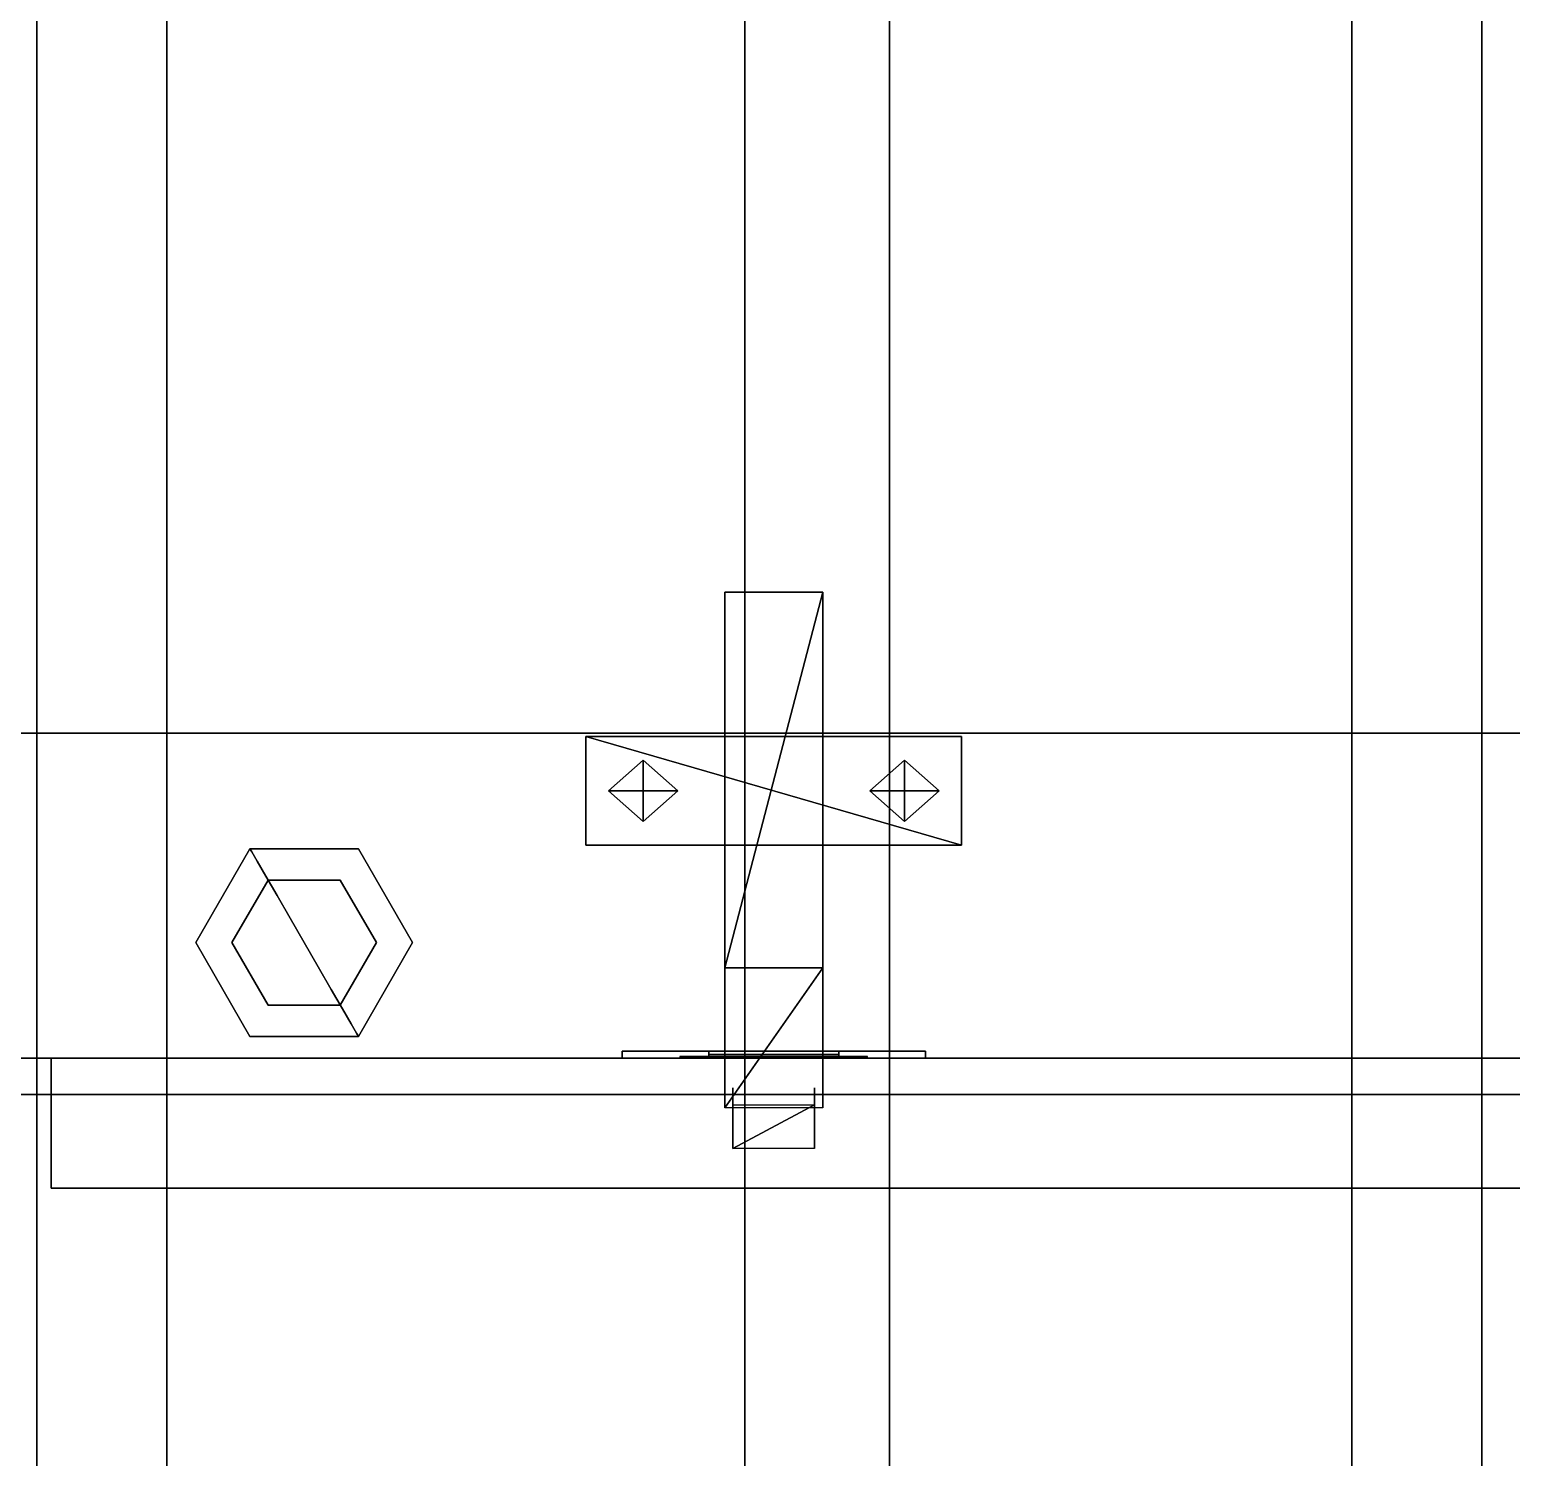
# Model space of a CAD drawing. Extents: x 0 to 6014, y -2453 to 0.
# Drawn here: x 2409 to 2614.1, y -605.2 to -407.7 of the extents above; entities that cross this region are included whole.
import ezdxf

# ---------------------------------------------------------------- set-up
doc = ezdxf.new("R2010")
doc.units = 0
for name, color, linetype in [('LAYER0', 7, 'CONTINUOUS'), ('LAYER1', 7, 'CONTINUOUS'), ('LAYER249', 7, 'CONTINUOUS'), ('LAYER25', 7, 'CONTINUOUS'), ('LAYER267', 7, 'CONTINUOUS'), ('LAYER268', 7, 'CONTINUOUS'), ('LAYER282', 7, 'CONTINUOUS'), ('LAYER3', 7, 'CONTINUOUS'), ('LAYER315', 254, 'CONTINUOUS'), ('LAYER387', 7, 'CONTINUOUS'), ('LAYER388', 7, 'CONTINUOUS'), ('LAYER390', 7, 'CONTINUOUS'), ('LAYER402', 28, 'CONTINUOUS'), ('LAYER403', 253, 'CONTINUOUS'), ('LAYER405', 254, 'CONTINUOUS'), ('LAYER406', 45, 'CONTINUOUS'), ('LAYER420', 7, 'CONTINUOUS'), ('LAYER666', 7, 'CONTINUOUS'), ('LAYER667', 7, 'CONTINUOUS'), ('LAYER676', 7, 'CONTINUOUS'), ('LAYER679', 7, 'CONTINUOUS'), ('LAYER685', 7, 'CONTINUOUS'), ('LAYER686', 7, 'CONTINUOUS'), ('LAYER688', 45, 'CONTINUOUS'), ('LAYER695', 7, 'CONTINUOUS'), ('LAYER696', 45, 'CONTINUOUS')]:
    doc.layers.add(name, color=color, linetype=linetype)

msp = doc.modelspace()

# ---------------------------------------------------------------- linework, layer by layer
at = {"layer": 'LAYER0'}
for points, invisible_edges in [([(1510, -265), (4585, 0), (2107, -1840), (1510, -265)], 7), ([(1510, 0, 5), (2107, -1840, 5), (4585, 0, 5), (1510, 0, 5)], 3), ([(2107, -1840), (4585, 0), (2107, -2453), (2107, -1840)], 3), ([(2107, -2453), (4585, 0), (4585, -640), (2107, -2453)], 5), ([(4585, 0, 5), (2107, -1840, 5), (4585, -640, 5), (4585, 0, 5)], 3)]:
    msp.add_3dface(points, dxfattribs=dict(at, invisible_edges=invisible_edges))
at = {"layer": 'LAYER249', "invisible_edges": 1}
for points in [[(2410, -150, 1943), (2428, -755, 1943), (2410, -755, 1943), (2410, -150, 1943)], [(2428, -755, 1943), (2410, -150, 1943), (2428, -150, 1943), (2428, -755, 1943)], [(2428, -150, 2293), (2410, -755, 2293), (2428, -755, 2293), (2428, -150, 2293)], [(2410, -755, 2293), (2428, -150, 2293), (2410, -150, 2293), (2410, -755, 2293)], [(2410, -755, 2293), (2410, -150, 1943), (2410, -755, 1943), (2410, -755, 2293)], [(2410, -150, 1943), (2410, -755, 2293), (2410, -150, 2293), (2410, -150, 1943)], [(2428, -150, 2293), (2428, -755, 1943), (2428, -150, 1943), (2428, -150, 2293)], [(2428, -755, 1943), (2428, -150, 2293), (2428, -755, 2293), (2428, -755, 1943)]]:
    msp.add_3dface(points, dxfattribs=at)
at = {"layer": 'LAYER25', "invisible_edges": 1}
for points in [[(2610, -150, 153), (2628, -823, 153), (2610, -823, 153), (2610, -150, 153)], [(2628, -823, 153), (2610, -150, 153), (2628, -150, 153), (2628, -823, 153)], [(2628, -150, 910), (2610, -823, 910), (2628, -823, 910), (2628, -150, 910)], [(2610, -823, 910), (2628, -150, 910), (2610, -150, 910), (2610, -823, 910)], [(2610, -823, 910), (2610, -150, 153), (2610, -823, 153), (2610, -823, 910)], [(2610, -150, 153), (2610, -823, 910), (2610, -150, 910), (2610, -150, 153)]]:
    msp.add_3dface(points, dxfattribs=at)
at = {"layer": 'LAYER267', "invisible_edges": 1}
for points in [[(3010, -150, 1944), (2428, -755, 1944), (2428, -150, 1944), (3010, -150, 1944)], [(2428, -755, 1944), (3010, -150, 1944), (3010, -755, 1944), (2428, -755, 1944)], [(2428, -150, 1962), (2428, -755, 1944), (2428, -755, 1962), (2428, -150, 1962)], [(2428, -755, 1944), (2428, -150, 1962), (2428, -150, 1944), (2428, -755, 1944)], [(3010, -755, 1962), (2428, -150, 1962), (2428, -755, 1962), (3010, -755, 1962)], [(2428, -150, 1962), (3010, -755, 1962), (3010, -150, 1962), (2428, -150, 1962)]]:
    msp.add_3dface(points, dxfattribs=at)
at = {"layer": 'LAYER268', "invisible_edges": 1}
for points in [[(2428, -150, 2292), (3010, -755, 2292), (3010, -150, 2292), (2428, -150, 2292)], [(3010, -755, 2292), (2428, -150, 2292), (2428, -755, 2292), (3010, -755, 2292)], [(2428, -150, 2292), (2428, -755, 2274), (2428, -755, 2292), (2428, -150, 2292)], [(2428, -755, 2274), (2428, -150, 2292), (2428, -150, 2274), (2428, -755, 2274)], [(2428, -755, 2274), (3010, -150, 2274), (3010, -755, 2274), (2428, -755, 2274)], [(3010, -150, 2274), (2428, -755, 2274), (2428, -150, 2274), (3010, -150, 2274)]]:
    msp.add_3dface(points, dxfattribs=at)
at = {"layer": 'LAYER282', "invisible_edges": 1}
for points in [[(2392, -150, 1943), (2410, -755, 1943), (2392, -755, 1943), (2392, -150, 1943)], [(2410, -755, 1943), (2392, -150, 1943), (2410, -150, 1943), (2410, -755, 1943)], [(2410, -150, 2293), (2392, -755, 2293), (2410, -755, 2293), (2410, -150, 2293)], [(2392, -755, 2293), (2410, -150, 2293), (2392, -150, 2293), (2392, -755, 2293)], [(2410, -755, 1943), (2410, -150, 2293), (2410, -755, 2293), (2410, -755, 1943)], [(2410, -150, 2293), (2410, -755, 1943), (2410, -150, 1943), (2410, -150, 2293)]]:
    msp.add_3dface(points, dxfattribs=at)
at = {"layer": 'LAYER3', "invisible_edges": 1}
for points in [[(2392, -150, 155), (2410, -823, 155), (2392, -823, 155), (2392, -150, 155)], [(2410, -823, 155), (2392, -150, 155), (2410, -150, 155), (2410, -823, 155)], [(2410, -150, 912), (2392, -823, 912), (2410, -823, 912), (2410, -150, 912)], [(2392, -823, 912), (2410, -150, 912), (2392, -150, 912), (2392, -823, 912)], [(2410, -823, 155), (2410, -150, 912), (2410, -823, 912), (2410, -823, 155)], [(2410, -150, 912), (2410, -823, 155), (2410, -150, 155), (2410, -150, 912)]]:
    msp.add_3dface(points, dxfattribs=at)
at = {"layer": 'LAYER315', "invisible_edges": 1}
for points in [[(3646, -505, 1925), (1678, -755, 1925), (1678, -505, 1925), (3646, -505, 1925)], [(1678, -755, 1925), (3646, -505, 1925), (3646, -755, 1925), (1678, -755, 1925)], [(1678, -505, 1943), (3646, -505, 1925), (1678, -505, 1925), (1678, -505, 1943)], [(3646, -505, 1925), (1678, -505, 1943), (3646, -505, 1943), (3646, -505, 1925)], [(3646, -755, 1943), (1678, -505, 1943), (1678, -755, 1943), (3646, -755, 1943)], [(1678, -505, 1943), (3646, -755, 1943), (3646, -505, 1943), (1678, -505, 1943)]]:
    msp.add_3dface(points, dxfattribs=at)
at = {"layer": 'LAYER387', "invisible_edges": 1}
for points in [[(2428, -150, 1924), (3001, -550, 1924), (3001, -150, 1924), (2428, -150, 1924)], [(3001, -550, 1924), (2428, -150, 1924), (2428, -550, 1924), (3001, -550, 1924)], [(2428, -150, 1924), (2428, -550, 1906), (2428, -550, 1924), (2428, -150, 1924)], [(2428, -550, 1906), (2428, -150, 1924), (2428, -150, 1906), (2428, -550, 1906)], [(2428, -550, 1906), (3001, -150, 1906), (3001, -550, 1906), (2428, -550, 1906)], [(3001, -150, 1906), (2428, -550, 1906), (2428, -150, 1906), (3001, -150, 1906)], [(2428, -550, 1906), (3001, -550, 1924), (2428, -550, 1924), (2428, -550, 1906)], [(3001, -550, 1924), (2428, -550, 1906), (3001, -550, 1906), (3001, -550, 1924)]]:
    msp.add_3dface(points, dxfattribs=at)
at = {"layer": 'LAYER388', "invisible_edges": 1}
for points in [[(3001, -150, 1583), (2428, -550, 1583), (2428, -150, 1583), (3001, -150, 1583)], [(2428, -550, 1583), (3001, -150, 1583), (3001, -550, 1583), (2428, -550, 1583)], [(2428, -150, 1601), (2428, -550, 1583), (2428, -550, 1601), (2428, -150, 1601)], [(2428, -550, 1583), (2428, -150, 1601), (2428, -150, 1583), (2428, -550, 1583)], [(3001, -550, 1601), (2428, -150, 1601), (2428, -550, 1601), (3001, -550, 1601)], [(2428, -150, 1601), (3001, -550, 1601), (3001, -150, 1601), (2428, -150, 1601)], [(3001, -550, 1601), (2428, -550, 1583), (3001, -550, 1583), (3001, -550, 1601)], [(2428, -550, 1583), (3001, -550, 1601), (2428, -550, 1601), (2428, -550, 1583)]]:
    msp.add_3dface(points, dxfattribs=at)
at = {"layer": 'LAYER390', "invisible_edges": 1}
for points in [[(2410, -150, 1582), (2428, -550, 1582), (2410, -550, 1582), (2410, -150, 1582)], [(2428, -550, 1582), (2410, -150, 1582), (2428, -150, 1582), (2428, -550, 1582)], [(2428, -150, 1925), (2410, -550, 1925), (2428, -550, 1925), (2428, -150, 1925)], [(2410, -550, 1925), (2428, -150, 1925), (2410, -150, 1925), (2410, -550, 1925)], [(2410, -550, 1925), (2410, -150, 1582), (2410, -550, 1582), (2410, -550, 1925)], [(2410, -150, 1582), (2410, -550, 1925), (2410, -150, 1925), (2410, -150, 1582)], [(2428, -150, 1925), (2428, -550, 1582), (2428, -150, 1582), (2428, -150, 1925)], [(2428, -550, 1582), (2428, -150, 1925), (2428, -550, 1925), (2428, -550, 1582)], [(2410, -550, 1925), (2428, -550, 1582), (2428, -550, 1925), (2410, -550, 1925)], [(2428, -550, 1582), (2410, -550, 1925), (2410, -550, 1582), (2428, -550, 1582)]]:
    msp.add_3dface(points, dxfattribs=at)
at = {"layer": 'LAYER402'}
for points in [[(2491, -549, 1883.5), (2491, -550, 1883.5), (2491, -549, 1883.5)], [(2491, -549, 1883.5), (2491, -549, 1901.5), (2491, -549, 1901.5), (2491, -549, 1883.5)], [(2533, -550, 1883.5), (2491, -550, 1883.5), (2491, -549, 1883.5), (2533, -549, 1883.5)], [(2503, -549, 1901.5), (2503, -550, 1901.5), (2491, -550, 1901.5), (2491, -549, 1901.5)], [(2491, -549, 1901.5), (2491, -550, 1901.5), (2491, -550, 1883.5), (2491, -549, 1883.5)], [(2521, -549, 1888.5), (2521, -550, 1888.5), (2503, -550, 1888.5), (2503, -549, 1888.5)], [(2503, -549, 1888.5), (2503, -550, 1888.5), (2503, -550, 1901.5), (2503, -549, 1901.5)], [(2521, -549, 1888.5), (2521, -550, 1888.5), (2521, -550, 1901.5), (2521, -549, 1901.5)], [(2521, -549, 1901.5), (2521, -550, 1901.5), (2533, -550, 1901.5), (2533, -549, 1901.5)], [(2533, -549, 1883.5), (2533, -549, 1901.5), (2533, -549, 1901.5), (2533, -549, 1883.5)], [(2533, -549, 1901.5), (2533, -550, 1901.5), (2533, -550, 1883.5), (2533, -549, 1883.5)], [(2503, -550, 1901.5), (2491, -550, 1901.5), (2503, -550, 1901.5)], [(2533, -550, 1883.5), (2533, -550, 1901.5), (2491, -550, 1901.5), (2491, -550, 1883.5)], [(2521, -550, 1888.5), (2503, -550, 1888.5), (2521, -550, 1888.5)], [(2521, -550, 1901.5), (2533, -550, 1901.5), (2521, -550, 1901.5)]]:
    msp.add_3dface(points, dxfattribs=at)
for points, invisible_edges in [([(2491, -549, 1883.5), (2533, -549, 1883.5), (2521, -549, 1888.5), (2503, -549, 1888.5)], 10), ([(2491, -549, 1883.5), (2503, -549, 1888.5), (2503, -549, 1901.5), (2491, -549, 1901.5)], 1), ([(2506.683, -549.5, 1905.709), (2517.5, -549.5, 1905.5), (2521, -549.5, 1901.5), (2503, -549.5, 1901.5)], 5), ([(2503, -549.5, 1901.5), (2521, -549.5, 1901.5), (2521, -549.5, 1888.5), (2503, -549.5, 1888.5)], 1), ([(2506.5, -549.5, 1912.5), (2517.5, -549.5, 1912.5), (2517.5, -549.5, 1905.5), (2506.683, -549.5, 1905.709)], 4), ([(2533, -549, 1883.5), (2521, -549, 1888.5), (2521, -549, 1901.5), (2533, -549, 1901.5)], 1), ([(2499.99, -549.75, 1906.475), (2499, -549.75, 1901.5), (2503, -549.75, 1901.5), (2506.5, -549.75, 1905.5)], 8), ([(2502.808, -549.75, 1910.692), (2499.99, -549.75, 1906.475), (2506.5, -549.75, 1905.5), (2506.5, -549.75, 1909)], 10), ([(2507.025, -549.75, 1913.51), (2502.808, -549.75, 1910.692), (2506.5, -549.75, 1909), (2506.5, -549.75, 1912.5)], 10), ([(2512, -549.75, 1914.5), (2507.025, -549.75, 1913.51), (2506.5, -549.75, 1912.5), (2512, -549.75, 1912.5)], 10), ([(2516.975, -549.75, 1913.51), (2512, -549.75, 1914.5), (2512, -549.75, 1912.5), (2517.5, -549.75, 1912.5)], 10), ([(2521.192, -549.75, 1910.692), (2516.975, -549.75, 1913.51), (2517.5, -549.75, 1912.5), (2517.5, -549.75, 1909)], 10), ([(2525, -549.75, 1901.5), (2524.01, -549.75, 1906.475), (2517.5, -549.75, 1905.5), (2521, -549.75, 1901.5)], 2), ([(2524.01, -549.75, 1906.475), (2521.192, -549.75, 1910.692), (2517.5, -549.75, 1909), (2517.5, -549.75, 1905.5)], 10)]:
    msp.add_3dface(points, dxfattribs=dict(at, invisible_edges=invisible_edges))
at = {"layer": 'LAYER403'}
for points in [[(2518.783, -485.5, 1906), (2518.783, -485.5, 1891.078), (2505.217, -485.5, 1906), (2518.783, -485.5, 1906)], [(2505.217, -485.5, 1906), (2518.783, -485.5, 1891.078), (2505.217, -485.5, 1891.078), (2505.217, -485.5, 1906)], [(2505.217, -485.5, 1906), (2505.217, -485.5, 1891.078), (2505.217, -537.5, 1906), (2505.217, -485.5, 1906)], [(2505.217, -537.5, 1906), (2505.217, -485.5, 1891.078), (2505.217, -537.5, 1891.078), (2505.217, -537.5, 1906)], [(2518.783, -537.5, 1891.078), (2505.217, -537.5, 1891.078), (2518.783, -485.5, 1891.078), (2518.783, -537.5, 1891.078)], [(2518.783, -485.5, 1891.078), (2505.217, -537.5, 1891.078), (2505.217, -485.5, 1891.078), (2518.783, -485.5, 1891.078)], [(2518.783, -537.5, 1906), (2518.783, -537.5, 1891.078), (2518.783, -485.5, 1906), (2518.783, -537.5, 1906)], [(2518.783, -485.5, 1906), (2518.783, -537.5, 1891.078), (2518.783, -485.5, 1891.078), (2518.783, -485.5, 1906)], [(2486, -520.5, 1904.01), (2486, -520.5, 1906), (2486, -505.5, 1906), (2486, -520.5, 1904.01)], [(2486, -520.5, 1904.01), (2486, -505.5, 1906), (2486, -505.5, 1904.01), (2486, -520.5, 1904.01)], [(2486, -505.5, 1904.01), (2486, -505.5, 1906), (2538, -505.5, 1906), (2486, -505.5, 1904.01)], [(2486, -505.5, 1904.01), (2538, -505.5, 1906), (2538, -505.5, 1904.01), (2486, -505.5, 1904.01)], [(2538, -520.5, 1904.01), (2486, -520.5, 1904.01), (2486, -505.5, 1904.01), (2538, -520.5, 1904.01)], [(2538, -520.5, 1904.01), (2486, -505.5, 1904.01), (2538, -505.5, 1904.01), (2538, -520.5, 1904.01)], [(2538, -505.5, 1904.01), (2538, -505.5, 1906), (2538, -520.5, 1906), (2538, -505.5, 1904.01)], [(2538, -505.5, 1904.01), (2538, -520.5, 1906), (2538, -520.5, 1904.01), (2538, -505.5, 1904.01)], [(2493.913, -508.7573, 1903.016), (2489.117, -513, 1903.016), (2493.913, -508.7573, 1904.01), (2493.913, -508.7573, 1903.016)], [(2493.913, -508.7573, 1904.01), (2489.117, -513, 1903.016), (2489.117, -513, 1904.01), (2493.913, -508.7573, 1904.01)], [(2489.117, -513, 1904.01), (2493.913, -508.7573, 1904.01), (2498.709, -513, 1904.01), (2489.117, -513, 1904.01)], [(2489.117, -513, 1903.016), (2493.913, -508.7573, 1903.016), (2493.913, -517.2427, 1903.016), (2489.117, -513, 1903.016)], [(2498.709, -513, 1903.016), (2493.913, -508.7573, 1903.016), (2498.709, -513, 1904.01), (2498.709, -513, 1903.016)], [(2498.709, -513, 1904.01), (2493.913, -508.7573, 1903.016), (2493.913, -508.7573, 1904.01), (2498.709, -513, 1904.01)], [(2493.913, -517.2427, 1903.016), (2493.913, -508.7573, 1903.016), (2498.709, -513, 1903.016), (2493.913, -517.2427, 1903.016)], [(2530.087, -508.7573, 1903.016), (2525.291, -513, 1903.016), (2530.087, -508.7573, 1904.01), (2530.087, -508.7573, 1903.016)], [(2530.087, -508.7573, 1904.01), (2525.291, -513, 1903.016), (2525.291, -513, 1904.01), (2530.087, -508.7573, 1904.01)], [(2525.291, -513, 1904.01), (2530.087, -508.7573, 1904.01), (2534.883, -513, 1904.01), (2525.291, -513, 1904.01)], [(2525.291, -513, 1903.016), (2530.087, -508.7573, 1903.016), (2530.087, -517.2427, 1903.016), (2525.291, -513, 1903.016)], [(2534.883, -513, 1903.016), (2530.087, -508.7573, 1903.016), (2534.883, -513, 1904.01), (2534.883, -513, 1903.016)], [(2534.883, -513, 1904.01), (2530.087, -508.7573, 1903.016), (2530.087, -508.7573, 1904.01), (2534.883, -513, 1904.01)], [(2530.087, -517.2427, 1903.016), (2530.087, -508.7573, 1903.016), (2534.883, -513, 1903.016), (2530.087, -517.2427, 1903.016)], [(2489.117, -513, 1904.01), (2498.709, -513, 1904.01), (2493.913, -517.2427, 1904.01), (2489.117, -513, 1904.01)], [(2489.117, -513, 1904.01), (2489.117, -513, 1903.016), (2493.913, -517.2427, 1904.01), (2489.117, -513, 1904.01)], [(2493.913, -517.2427, 1904.01), (2489.117, -513, 1903.016), (2493.913, -517.2427, 1903.016), (2493.913, -517.2427, 1904.01)], [(2493.913, -517.2427, 1903.016), (2498.709, -513, 1903.016), (2493.913, -517.2427, 1904.01), (2493.913, -517.2427, 1903.016)], [(2493.913, -517.2427, 1904.01), (2498.709, -513, 1903.016), (2498.709, -513, 1904.01), (2493.913, -517.2427, 1904.01)], [(2525.291, -513, 1904.01), (2534.883, -513, 1904.01), (2530.087, -517.2427, 1904.01), (2525.291, -513, 1904.01)], [(2525.291, -513, 1904.01), (2525.291, -513, 1903.016), (2530.087, -517.2427, 1904.01), (2525.291, -513, 1904.01)], [(2530.087, -517.2427, 1904.01), (2525.291, -513, 1903.016), (2530.087, -517.2427, 1903.016), (2530.087, -517.2427, 1904.01)], [(2530.087, -517.2427, 1903.016), (2534.883, -513, 1903.016), (2530.087, -517.2427, 1904.01), (2530.087, -517.2427, 1903.016)], [(2530.087, -517.2427, 1904.01), (2534.883, -513, 1903.016), (2534.883, -513, 1904.01), (2530.087, -517.2427, 1904.01)], [(2538, -520.5, 1906), (2486, -520.5, 1906), (2486, -520.5, 1904.01), (2538, -520.5, 1906)], [(2538, -520.5, 1906), (2486, -520.5, 1904.01), (2538, -520.5, 1904.01), (2538, -520.5, 1906)], [(2505.217, -537.5, 1898.042), (2505.217, -537.5, 1891.078), (2505.217, -556.8654, 1895.058), (2505.217, -537.5, 1898.042)], [(2505.217, -556.8654, 1895.058), (2505.217, -537.5, 1891.078), (2505.217, -556.8654, 1888.094), (2505.217, -556.8654, 1895.058)], [(2518.783, -556.8654, 1888.094), (2505.217, -556.8654, 1888.094), (2518.783, -537.5, 1891.078), (2518.783, -556.8654, 1888.094)], [(2518.783, -537.5, 1891.078), (2505.217, -556.8654, 1888.094), (2505.217, -537.5, 1891.078), (2518.783, -537.5, 1891.078)], [(2518.783, -556.8654, 1895.058), (2518.783, -556.8654, 1888.094), (2518.783, -537.5, 1898.042), (2518.783, -556.8654, 1895.058)], [(2518.783, -537.5, 1898.042), (2518.783, -556.8654, 1888.094), (2518.783, -537.5, 1891.078), (2518.783, -537.5, 1898.042)], [(2506.348, -554.0753, 1890.308), (2506.348, -556.4556, 1888.818), (2506.348, -561.9226, 1907.082), (2506.348, -554.0753, 1890.308)], [(2517.652, -561.9226, 1907.082), (2517.652, -562.5, 1906.591), (2517.652, -554.0753, 1890.308), (2517.652, -561.9226, 1907.082)], [(2517.652, -554.0753, 1890.308), (2517.652, -562.5, 1906.591), (2517.652, -556.4556, 1888.818), (2517.652, -554.0753, 1890.308)], [(2506.348, -561.9226, 1907.082), (2506.348, -556.4556, 1888.818), (2506.348, -562.5, 1906.591), (2506.348, -561.9226, 1907.082)], [(2517.652, -562.5, 1906.591), (2506.348, -562.5, 1906.591), (2517.652, -556.4556, 1888.818), (2517.652, -562.5, 1906.591)], [(2517.652, -556.4556, 1888.818), (2506.348, -562.5, 1906.591), (2506.348, -556.4556, 1888.818), (2517.652, -556.4556, 1888.818)]]:
    msp.add_3dface(points, dxfattribs=at)
at = {"layer": 'LAYER405'}
for points, invisible_edges in [([(2439.5, -521.0096, 1854.166), (2432, -534, 1854.166), (2462, -534, 1854.166), (2454.5, -521.0096, 1854.166)], 2), ([(2439.5, -521.0096, 1854.166), (2432, -534, 1854.166), (2432, -534, 1879.062), (2439.5, -521.0096, 1879.062)], 2), ([(2432.511, -534, 1882.928), (2432, -534, 1879.062), (2439.5, -521.0096, 1879.062), (2439.755, -521.4523, 1882.928)], 9), ([(2439.755, -521.4523, 1666.067), (2439.5, -521.0096, 1669.934), (2432, -534, 1669.934), (2432.511, -534, 1666.067)], 12), ([(2434.01, -534, 1886.531), (2432.511, -534, 1882.928), (2439.755, -521.4523, 1882.928), (2440.505, -522.75, 1886.531)], 11), ([(2440.505, -522.75, 1662.465), (2439.755, -521.4523, 1666.067), (2432.511, -534, 1666.067), (2434.01, -534, 1662.465)], 14), ([(2436.394, -534, 1889.625), (2434.01, -534, 1886.531), (2440.505, -522.75, 1886.531), (2441.697, -524.8145, 1889.625)], 11), ([(2441.697, -524.8145, 1659.371), (2440.505, -522.75, 1662.465), (2434.01, -534, 1662.465), (2436.394, -534, 1659.371)], 14), ([(2439.755, -521.4523, 1882.928), (2439.5, -521.0096, 1879.062), (2454.5, -521.0096, 1879.062), (2454.245, -521.4523, 1882.928)], 12), ([(2454.245, -521.4523, 1666.067), (2454.5, -521.0096, 1669.934), (2439.5, -521.0096, 1669.934), (2439.755, -521.4523, 1666.067)], 9), ([(2440.505, -522.75, 1886.531), (2439.755, -521.4523, 1882.928), (2454.245, -521.4523, 1882.928), (2453.495, -522.75, 1886.531)], 14), ([(2453.495, -522.75, 1662.465), (2454.245, -521.4523, 1666.067), (2439.755, -521.4523, 1666.067), (2440.505, -522.75, 1662.465)], 11), ([(2441.697, -524.8145, 1889.625), (2440.505, -522.75, 1886.531), (2453.495, -522.75, 1886.531), (2452.303, -524.8145, 1889.625)], 14), ([(2452.303, -524.8145, 1659.371), (2453.495, -522.75, 1662.465), (2440.505, -522.75, 1662.465), (2441.697, -524.8145, 1659.371)], 11), ([(2452.303, -524.8145, 1889.625), (2453.495, -522.75, 1886.531), (2459.99, -534, 1886.531), (2457.606, -534, 1889.625)], 15), ([(2457.606, -534, 1659.371), (2459.99, -534, 1662.465), (2453.495, -522.75, 1662.465), (2452.303, -524.8145, 1659.371)], 15), ([(2459.99, -534, 1662.465), (2461.489, -534, 1666.067), (2454.245, -521.4523, 1666.067), (2453.495, -522.75, 1662.465)], 15), ([(2453.495, -522.75, 1886.531), (2454.245, -521.4523, 1882.928), (2461.489, -534, 1882.928), (2459.99, -534, 1886.531)], 15), ([(2461.489, -534, 1666.067), (2462, -534, 1669.934), (2454.5, -521.0096, 1669.934), (2454.245, -521.4523, 1666.067)], 13), ([(2454.245, -521.4523, 1882.928), (2454.5, -521.0096, 1879.062), (2462, -534, 1879.062), (2461.489, -534, 1882.928)], 13), ([(2439.5, -534, 1891.999), (2436.394, -534, 1889.625), (2441.697, -524.8145, 1889.625), (2443.25, -527.5048, 1891.999)], 11), ([(2443.25, -527.5048, 1656.997), (2441.697, -524.8145, 1659.371), (2436.394, -534, 1659.371), (2439.5, -534, 1656.997)], 14), ([(2443.25, -527.5048, 1891.999), (2441.697, -524.8145, 1889.625), (2452.303, -524.8145, 1889.625), (2450.75, -527.5048, 1891.999)], 14), ([(2450.75, -527.5048, 1656.997), (2452.303, -524.8145, 1659.371), (2441.697, -524.8145, 1659.371), (2443.25, -527.5048, 1656.997)], 11), ([(2450.75, -527.5048, 1891.999), (2452.303, -524.8145, 1889.625), (2457.606, -534, 1889.625), (2454.5, -534, 1891.999)], 15), ([(2454.5, -534, 1656.997), (2457.606, -534, 1659.371), (2452.303, -524.8145, 1659.371), (2450.75, -527.5048, 1656.997)], 15), ([(2442, -525.3397, 1694.83), (2437, -534, 1694.83), (2457, -534, 1694.83), (2452, -525.3397, 1694.83)], 2), ([(2442, -525.3397, 1854.166), (2437, -534, 1854.166), (2437, -534, 1694.83), (2442, -525.3397, 1694.83)], 8), ([(2452, -525.3397, 1854.166), (2442, -525.3397, 1854.166), (2442, -525.3397, 1694.83), (2452, -525.3397, 1694.83)], 2), ([(2443.118, -534, 1893.491), (2439.5, -534, 1891.999), (2443.25, -527.5048, 1891.999), (2445.059, -530.6378, 1893.491)], 11), ([(2445.059, -530.6378, 1655.505), (2443.25, -527.5048, 1656.997), (2439.5, -534, 1656.997), (2443.118, -534, 1655.505)], 14), ([(2445.059, -530.6378, 1893.491), (2443.25, -527.5048, 1891.999), (2450.75, -527.5048, 1891.999), (2448.941, -530.6378, 1893.491)], 14), ([(2448.941, -530.6378, 1655.505), (2450.75, -527.5048, 1656.997), (2443.25, -527.5048, 1656.997), (2445.059, -530.6378, 1655.505)], 11), ([(2448.941, -530.6378, 1893.491), (2450.75, -527.5048, 1891.999), (2454.5, -534, 1891.999), (2450.882, -534, 1893.491)], 15), ([(2450.882, -534, 1655.505), (2454.5, -534, 1656.997), (2450.75, -527.5048, 1656.997), (2448.941, -530.6378, 1655.505)], 15), ([(2447, -534, 1895.134), (2443.118, -534, 1893.491), (2445.059, -530.6378, 1893.491), (2447, -534, 1895.134)], 3), ([(2447, -534, 1654.996), (2445.059, -530.6378, 1655.505), (2443.118, -534, 1655.505), (2447, -534, 1654.996)], 6), ([(2447, -534, 1895.134), (2445.059, -530.6378, 1893.491), (2448.941, -530.6378, 1893.491), (2447, -534, 1895.134)], 6), ([(2447, -534, 1654.996), (2448.941, -530.6378, 1655.505), (2445.059, -530.6378, 1655.505), (2447, -534, 1654.996)], 3), ([(2447, -534, 1895.134), (2448.941, -530.6378, 1893.491), (2450.882, -534, 1893.491), (2447, -534, 1895.134)], 7), ([(2447, -534, 1654.996), (2450.882, -534, 1655.505), (2448.941, -530.6378, 1655.505), (2447, -534, 1654.996)], 7), ([(2432, -534, 1854.166), (2462, -534, 1854.166), (2454.5, -546.9904, 1854.166), (2439.5, -546.9904, 1854.166)], 1), ([(2462, -534, 1694.83), (2432, -534, 1694.83), (2439.5, -546.9904, 1694.83), (2454.5, -546.9904, 1694.83)], 1), ([(2432, -534, 1854.166), (2439.5, -546.9904, 1854.166), (2439.5, -546.9904, 1879.062), (2432, -534, 1879.062)], 8), ([(2439.755, -546.5477, 1882.928), (2439.5, -546.9904, 1879.062), (2432, -534, 1879.062), (2432.511, -534, 1882.928)], 13), ([(2432, -534, 1854.166), (2462, -534, 1854.166), (2454.5, -546.9904, 1854.166), (2439.5, -546.9904, 1854.166)], 1), ([(2432.511, -534, 1666.067), (2432, -534, 1669.934), (2439.5, -546.9904, 1669.934), (2439.755, -546.5477, 1666.067)], 13), ([(2440.505, -545.25, 1886.531), (2439.755, -546.5477, 1882.928), (2432.511, -534, 1882.928), (2434.01, -534, 1886.531)], 15), ([(2434.01, -534, 1662.465), (2432.511, -534, 1666.067), (2439.755, -546.5477, 1666.067), (2440.505, -545.25, 1662.465)], 15), ([(2441.697, -543.1855, 1889.625), (2440.505, -545.25, 1886.531), (2434.01, -534, 1886.531), (2436.394, -534, 1889.625)], 15), ([(2436.394, -534, 1659.371), (2434.01, -534, 1662.465), (2440.505, -545.25, 1662.465), (2441.697, -543.1855, 1659.371)], 15), ([(2443.25, -540.4952, 1891.999), (2441.697, -543.1855, 1889.625), (2436.394, -534, 1889.625), (2439.5, -534, 1891.999)], 15), ([(2439.5, -534, 1656.997), (2436.394, -534, 1659.371), (2441.697, -543.1855, 1659.371), (2443.25, -540.4952, 1656.997)], 15), ([(2437, -534, 1694.83), (2457, -534, 1694.83), (2452, -542.6603, 1694.83), (2442, -542.6603, 1694.83)], 1), ([(2437, -534, 1854.166), (2442, -542.6603, 1854.166), (2442, -542.6603, 1694.83), (2437, -534, 1694.83)], 2), ([(2445.059, -537.3622, 1893.491), (2443.25, -540.4952, 1891.999), (2439.5, -534, 1891.999), (2443.118, -534, 1893.491)], 15), ([(2443.118, -534, 1655.505), (2439.5, -534, 1656.997), (2443.25, -540.4952, 1656.997), (2445.059, -537.3622, 1655.505)], 15), ([(2447, -534, 1895.134), (2445.059, -537.3622, 1893.491), (2443.118, -534, 1893.491), (2447, -534, 1895.134)], 7), ([(2447, -534, 1654.996), (2443.118, -534, 1655.505), (2445.059, -537.3622, 1655.505), (2447, -534, 1654.996)], 7), ([(2447, -534, 1895.134), (2448.941, -537.3622, 1893.491), (2445.059, -537.3622, 1893.491), (2447, -534, 1895.134)], 6), ([(2447, -534, 1654.996), (2445.059, -537.3622, 1655.505), (2448.941, -537.3622, 1655.505), (2447, -534, 1654.996)], 3), ([(2447, -534, 1895.134), (2450.882, -534, 1893.491), (2448.941, -537.3622, 1893.491), (2447, -534, 1895.134)], 3), ([(2447, -534, 1654.996), (2448.941, -537.3622, 1655.505), (2450.882, -534, 1655.505), (2447, -534, 1654.996)], 6), ([(2450.882, -534, 1893.491), (2454.5, -534, 1891.999), (2450.75, -540.4952, 1891.999), (2448.941, -537.3622, 1893.491)], 11), ([(2448.941, -537.3622, 1655.505), (2450.75, -540.4952, 1656.997), (2454.5, -534, 1656.997), (2450.882, -534, 1655.505)], 14), ([(2450.75, -540.4952, 1656.997), (2452.303, -543.1855, 1659.371), (2457.606, -534, 1659.371), (2454.5, -534, 1656.997)], 14), ([(2454.5, -534, 1891.999), (2457.606, -534, 1889.625), (2452.303, -543.1855, 1889.625), (2450.75, -540.4952, 1891.999)], 11), ([(2452, -542.6603, 1854.166), (2457, -534, 1854.166), (2457, -534, 1694.83), (2452, -542.6603, 1694.83)], 8), ([(2452.303, -543.1855, 1659.371), (2453.495, -545.25, 1662.465), (2459.99, -534, 1662.465), (2457.606, -534, 1659.371)], 14), ([(2457.606, -534, 1889.625), (2459.99, -534, 1886.531), (2453.495, -545.25, 1886.531), (2452.303, -543.1855, 1889.625)], 11), ([(2453.495, -545.25, 1662.465), (2454.245, -546.5477, 1666.067), (2461.489, -534, 1666.067), (2459.99, -534, 1662.465)], 14), ([(2459.99, -534, 1886.531), (2461.489, -534, 1882.928), (2454.245, -546.5477, 1882.928), (2453.495, -545.25, 1886.531)], 11), ([(2454.245, -546.5477, 1666.067), (2454.5, -546.9904, 1669.934), (2462, -534, 1669.934), (2461.489, -534, 1666.067)], 12), ([(2461.489, -534, 1882.928), (2462, -534, 1879.062), (2454.5, -546.9904, 1879.062), (2454.245, -546.5477, 1882.928)], 9), ([(2448.941, -537.3622, 1893.491), (2450.75, -540.4952, 1891.999), (2443.25, -540.4952, 1891.999), (2445.059, -537.3622, 1893.491)], 14), ([(2445.059, -537.3622, 1655.505), (2443.25, -540.4952, 1656.997), (2450.75, -540.4952, 1656.997), (2448.941, -537.3622, 1655.505)], 11), ([(2450.75, -540.4952, 1891.999), (2452.303, -543.1855, 1889.625), (2441.697, -543.1855, 1889.625), (2443.25, -540.4952, 1891.999)], 14), ([(2443.25, -540.4952, 1656.997), (2441.697, -543.1855, 1659.371), (2452.303, -543.1855, 1659.371), (2450.75, -540.4952, 1656.997)], 11), ([(2441.697, -543.1855, 1659.371), (2440.505, -545.25, 1662.465), (2453.495, -545.25, 1662.465), (2452.303, -543.1855, 1659.371)], 11), ([(2452.303, -543.1855, 1889.625), (2453.495, -545.25, 1886.531), (2440.505, -545.25, 1886.531), (2441.697, -543.1855, 1889.625)], 14), ([(2442, -542.6603, 1854.166), (2452, -542.6603, 1854.166), (2452, -542.6603, 1694.83), (2442, -542.6603, 1694.83)], 10), ([(2440.505, -545.25, 1662.465), (2439.755, -546.5477, 1666.067), (2454.245, -546.5477, 1666.067), (2453.495, -545.25, 1662.465)], 11), ([(2453.495, -545.25, 1886.531), (2454.245, -546.5477, 1882.928), (2439.755, -546.5477, 1882.928), (2440.505, -545.25, 1886.531)], 14), ([(2439.755, -546.5477, 1666.067), (2439.5, -546.9904, 1669.934), (2454.5, -546.9904, 1669.934), (2454.245, -546.5477, 1666.067)], 9), ([(2454.245, -546.5477, 1882.928), (2454.5, -546.9904, 1879.062), (2439.5, -546.9904, 1879.062), (2439.755, -546.5477, 1882.928)], 12)]:
    msp.add_3dface(points, dxfattribs=dict(at, invisible_edges=invisible_edges))
for points in [[(2432, -534, 1694.83), (2439.5, -521.0096, 1694.83), (2439.5, -521.0096, 1669.934), (2432, -534, 1669.934)], [(2439.5, -521.0096, 1694.83), (2454.5, -521.0096, 1694.83), (2454.5, -521.0096, 1669.934), (2439.5, -521.0096, 1669.934)], [(2454.5, -521.0096, 1854.166), (2439.5, -521.0096, 1854.166), (2439.5, -521.0096, 1879.062), (2454.5, -521.0096, 1879.062)], [(2454.5, -521.0096, 1694.83), (2462, -534, 1694.83), (2462, -534, 1669.934), (2454.5, -521.0096, 1669.934)], [(2462, -534, 1854.166), (2454.5, -521.0096, 1854.166), (2454.5, -521.0096, 1879.062), (2462, -534, 1879.062)], [(2457, -534, 1854.166), (2452, -525.3397, 1854.166), (2452, -525.3397, 1694.83), (2457, -534, 1694.83)], [(2439.5, -546.9904, 1694.83), (2432, -534, 1694.83), (2432, -534, 1669.934), (2439.5, -546.9904, 1669.934)], [(2462, -534, 1694.83), (2454.5, -546.9904, 1694.83), (2454.5, -546.9904, 1669.934), (2462, -534, 1669.934)], [(2454.5, -546.9904, 1854.166), (2462, -534, 1854.166), (2462, -534, 1879.062), (2454.5, -546.9904, 1879.062)], [(2454.5, -546.9904, 1694.83), (2439.5, -546.9904, 1694.83), (2439.5, -546.9904, 1669.934), (2454.5, -546.9904, 1669.934)], [(2439.5, -546.9904, 1854.166), (2454.5, -546.9904, 1854.166), (2454.5, -546.9904, 1879.062), (2439.5, -546.9904, 1879.062)]]:
    msp.add_3dface(points, dxfattribs=at)
at = {"layer": 'LAYER406', "invisible_edges": 1}
for points in [[(3017, -550, 1557), (2412, -550, 1922), (3017, -550, 1922), (3017, -550, 1557)], [(2412, -550, 1922), (3017, -550, 1557), (2412, -550, 1557), (2412, -550, 1922)], [(3017, -568, 1922), (2412, -550, 1922), (2412, -568, 1922), (3017, -568, 1922)], [(2412, -550, 1922), (3017, -568, 1922), (3017, -550, 1922), (2412, -550, 1922)], [(2412, -568, 1557), (2412, -550, 1922), (2412, -550, 1557), (2412, -568, 1557)], [(2412, -550, 1922), (2412, -568, 1557), (2412, -568, 1922), (2412, -550, 1922)], [(3017, -550, 1557), (2412, -568, 1557), (2412, -550, 1557), (3017, -550, 1557)], [(2412, -568, 1557), (3017, -550, 1557), (3017, -568, 1557), (2412, -568, 1557)], [(2412, -568, 1557), (3017, -568, 1922), (2412, -568, 1922), (2412, -568, 1557)], [(3017, -568, 1922), (2412, -568, 1557), (3017, -568, 1557), (3017, -568, 1922)]]:
    msp.add_3dface(points, dxfattribs=at)
at = {"layer": 'LAYER420', "invisible_edges": 1}
for points in [[(2392, -150, 1582), (2410, -550, 1582), (2392, -550, 1582), (2392, -150, 1582)], [(2410, -550, 1582), (2392, -150, 1582), (2410, -150, 1582), (2410, -550, 1582)], [(2410, -150, 1925), (2392, -550, 1925), (2410, -550, 1925), (2410, -150, 1925)], [(2392, -550, 1925), (2410, -150, 1925), (2392, -150, 1925), (2392, -550, 1925)], [(2410, -550, 1582), (2410, -150, 1925), (2410, -550, 1925), (2410, -550, 1582)], [(2410, -150, 1925), (2410, -550, 1582), (2410, -150, 1582), (2410, -150, 1925)], [(2410, -550, 1582), (2392, -550, 1925), (2392, -550, 1582), (2410, -550, 1582)], [(2392, -550, 1925), (2410, -550, 1582), (2410, -550, 1925), (2392, -550, 1925)]]:
    msp.add_3dface(points, dxfattribs=at)
at = {"layer": 'LAYER666', "invisible_edges": 1}
for points in [[(2410, -150, 155), (2428, -823, 155), (2410, -823, 155), (2410, -150, 155)], [(2428, -823, 155), (2410, -150, 155), (2428, -150, 155), (2428, -823, 155)], [(2428, -150, 912), (2410, -823, 912), (2428, -823, 912), (2428, -150, 912)], [(2410, -823, 912), (2428, -150, 912), (2410, -150, 912), (2410, -823, 912)], [(2410, -823, 912), (2410, -150, 155), (2410, -823, 155), (2410, -823, 912)], [(2410, -150, 155), (2410, -823, 912), (2410, -150, 912), (2410, -150, 155)], [(2428, -150, 912), (2428, -823, 155), (2428, -150, 155), (2428, -150, 912)], [(2428, -823, 155), (2428, -150, 912), (2428, -823, 912), (2428, -823, 155)]]:
    msp.add_3dface(points, dxfattribs=at)
at = {"layer": 'LAYER667', "invisible_edges": 1}
for points in [[(2592, -150, 155), (2592, -823, 912), (2592, -150, 912), (2592, -150, 155)], [(2592, -823, 912), (2592, -150, 155), (2592, -823, 155), (2592, -823, 912)], [(2592, -150, 155), (2610, -823, 155), (2592, -823, 155), (2592, -150, 155)], [(2610, -823, 155), (2592, -150, 155), (2610, -150, 155), (2610, -823, 155)], [(2610, -150, 912), (2592, -823, 912), (2610, -823, 912), (2610, -150, 912)], [(2592, -823, 912), (2610, -150, 912), (2592, -150, 912), (2592, -823, 912)], [(2610, -823, 155), (2610, -150, 912), (2610, -823, 912), (2610, -823, 155)], [(2610, -150, 912), (2610, -823, 155), (2610, -150, 155), (2610, -150, 912)]]:
    msp.add_3dface(points, dxfattribs=at)
at = {"layer": 'LAYER676', "invisible_edges": 1}
for points in [[(2592, -150, 156), (2428, -823, 156), (2428, -150, 156), (2592, -150, 156)], [(2428, -823, 156), (2592, -150, 156), (2592, -823, 156), (2428, -823, 156)], [(2428, -150, 174), (2428, -823, 156), (2428, -823, 174), (2428, -150, 174)], [(2428, -823, 156), (2428, -150, 174), (2428, -150, 156), (2428, -823, 156)], [(2592, -823, 174), (2428, -150, 174), (2428, -823, 174), (2592, -823, 174)], [(2428, -150, 174), (2592, -823, 174), (2592, -150, 174), (2428, -150, 174)], [(2592, -150, 156), (2592, -823, 174), (2592, -823, 156), (2592, -150, 156)], [(2592, -823, 174), (2592, -150, 156), (2592, -150, 174), (2592, -823, 174)]]:
    msp.add_3dface(points, dxfattribs=at)
at = {"layer": 'LAYER679', "invisible_edges": 1}
for points in [[(2428, -174.6001, 552), (2592, -803.0001, 552), (2592, -174.6001, 552), (2428, -174.6001, 552)], [(2592, -803.0001, 552), (2428, -174.6001, 552), (2428, -803.0001, 552), (2592, -803.0001, 552)], [(2428, -174.6001, 552), (2428, -803.0001, 534), (2428, -803.0001, 552), (2428, -174.6001, 552)], [(2428, -803.0001, 534), (2428, -174.6001, 552), (2428, -174.6001, 534), (2428, -803.0001, 534)], [(2428, -803.0001, 534), (2592, -174.6001, 534), (2592, -803.0001, 534), (2428, -803.0001, 534)], [(2592, -174.6001, 534), (2428, -803.0001, 534), (2428, -174.6001, 534), (2592, -174.6001, 534)], [(2592, -174.6001, 534), (2592, -803.0001, 552), (2592, -803.0001, 534), (2592, -174.6001, 534)], [(2592, -803.0001, 552), (2592, -174.6001, 534), (2592, -174.6001, 552), (2592, -803.0001, 552)]]:
    msp.add_3dface(points, dxfattribs=at)
at = {"layer": 'LAYER685', "invisible_edges": 3}
for points in [[(2528, -763, 937), (2328, -753, 937), (2528, -218, 937), (2528, -763, 937)], [(2328, -270, 937), (2528, -218, 937), (2328, -753, 937), (2328, -270, 937)], [(2528, -218, 957), (2328, -270, 957), (2528, -763, 957), (2528, -218, 957)], [(2328, -753, 957), (2528, -763, 957), (2328, -270, 957), (2328, -753, 957)]]:
    msp.add_3dface(points, dxfattribs=at)
at = {"layer": 'LAYER686'}
for points, invisible_edges in [([(2508, -198, 917), (2816.03, -336.78, 917), (2508, -783, 917), (2508, -198, 917)], 3), ([(2508, -198, 937), (2508, -783, 917), (2508, -783, 937), (2508, -198, 937)], 1), ([(2508, -783, 917), (2508, -198, 937), (2508, -198, 917), (2508, -783, 917)], 1), ([(2508, -198, 937), (2798.88, -609.22, 937), (2797.64, -400.3401, 937), (2508, -198, 937)], 5), ([(2508, -198, 937), (2802.36, -625.46, 937), (2798.88, -609.22, 937), (2508, -198, 937)], 5), ([(2508, -198, 937), (2808.08, -641.14, 937), (2802.36, -625.46, 937), (2508, -198, 937)], 5), ([(2508, -198, 937), (2816.03, -655.7, 937), (2808.08, -641.14, 937), (2508, -198, 937)], 5), ([(2508, -783, 937), (2816.03, -655.7, 937), (2508, -198, 937), (2508, -783, 937)], 3), ([(2508, -783, 917), (2816.03, -336.78, 917), (2808.08, -351.3401, 917), (2508, -783, 917)], 5), ([(2508, -783, 917), (2808.08, -351.3401, 917), (2802.36, -367.02, 917), (2508, -783, 917)], 5), ([(2508, -783, 917), (2802.36, -367.02, 917), (2798.88, -383.54, 917), (2508, -783, 917)], 5), ([(2508, -783, 917), (2798.88, -383.54, 917), (2797.64, -400.3401, 917), (2508, -783, 917)], 5), ([(2798.88, -609.22, 917), (2508, -783, 917), (2797.64, -400.3401, 917), (2798.88, -609.22, 917)], 3)]:
    msp.add_3dface(points, dxfattribs=dict(at, invisible_edges=invisible_edges))
at = {"layer": 'LAYER688', "invisible_edges": 1}
for points in [[(2410, -155, 1582), (3628, -555, 1582), (3628, -155, 1582), (2410, -155, 1582)], [(3628, -555, 1582), (2410, -155, 1582), (2410, -555, 1582), (3628, -555, 1582)], [(2410, -155, 1582), (2410, -555, 1564), (2410, -555, 1582), (2410, -155, 1582)], [(2410, -555, 1564), (2410, -155, 1582), (2410, -155, 1564), (2410, -555, 1564)], [(2410, -555, 1564), (3628, -155, 1564), (3628, -555, 1564), (2410, -555, 1564)], [(3628, -155, 1564), (2410, -555, 1564), (2410, -155, 1564), (3628, -155, 1564)], [(2410, -555, 1564), (3628, -555, 1582), (2410, -555, 1582), (2410, -555, 1564)], [(3628, -555, 1582), (2410, -555, 1564), (3628, -555, 1564), (3628, -555, 1582)]]:
    msp.add_3dface(points, dxfattribs=at)
at = {"layer": 'LAYER695'}
for points, invisible_edges in [([(3628, -150, 5), (1660, -415, 5), (1660, -150, 5), (3628, -150, 5)], 1), ([(3628, -750, 5), (1660, -415, 5), (3628, -150, 5), (3628, -750, 5)], 3), ([(1660, -415, 155), (3628, -750, 155), (1660, -150, 155), (1660, -415, 155)], 3), ([(1660, -150, 155), (3628, -750, 155), (3628, -150, 155), (1660, -150, 155)], 1), ([(1613, -750, 5), (1660, -415, 5), (3628, -750, 5), (1613, -750, 5)], 3), ([(3628, -750, 155), (1613, -415, 155), (1613, -750, 155), (3628, -750, 155)], 1), ([(1613, -415, 155), (3628, -750, 155), (1660, -415, 155), (1613, -415, 155)], 3)]:
    msp.add_3dface(points, dxfattribs=dict(at, invisible_edges=invisible_edges))
at = {"layer": 'LAYER696', "invisible_edges": 1}
for points in [[(1678, -155, 1582), (2410, -555, 1582), (2410, -155, 1582), (1678, -155, 1582)], [(2410, -555, 1582), (1678, -155, 1582), (1678, -555, 1582), (2410, -555, 1582)], [(1678, -555, 1564), (2410, -155, 1564), (2410, -555, 1564), (1678, -555, 1564)], [(2410, -155, 1564), (1678, -555, 1564), (1678, -155, 1564), (2410, -155, 1564)], [(2410, -155, 1564), (2410, -555, 1582), (2410, -555, 1564), (2410, -155, 1564)], [(2410, -555, 1582), (2410, -155, 1564), (2410, -155, 1582), (2410, -555, 1582)], [(1678, -555, 1564), (2410, -555, 1582), (1678, -555, 1582), (1678, -555, 1564)], [(2410, -555, 1582), (1678, -555, 1564), (2410, -555, 1564), (2410, -555, 1582)]]:
    msp.add_3dface(points, dxfattribs=at)

# ---------------------------------------------------------------- meshes
at = {"layer": 'LAYER1'}
mesh = msp.add_polymesh((11, 2), dxfattribs=at)
for k, corner in enumerate([(2257, -1690, 2334), (2257, -2453, 2334), (150, -1690, 2334), (2257, -1690, 2334), (150, -160, 2334), (150, -1690, 2334), (915, -160, 2334), (150, -160, 2334), (915, -415, 2334), (915, -160, 2334), (1660, -415, 2334), (915, -415, 2334), (1660, -150, 2334), (1660, -415, 2334), (4435, -150, 2334), (1660, -150, 2334), (4435, -790, 2334), (4435, -150, 2334), (6013.688, -790, 2334), (4435, -790, 2334), (6013.688, -640, 2334), (4585, -640, 2334)]):
    mesh.set_mesh_vertex(divmod(k, 2), corner)
at = {"layer": 'LAYER402'}
mesh = msp.add_polymesh((2, 9), dxfattribs=at)
for k, corner in enumerate([(2525, -549.75, 1901.5), (2524.01, -549.75, 1906.475), (2521.192, -549.75, 1910.692), (2516.975, -549.75, 1913.51), (2512, -549.75, 1914.5), (2507.025, -549.75, 1913.51), (2502.808, -549.75, 1910.692), (2499.99, -549.75, 1906.475), (2499, -549.75, 1901.5), (2525, -550, 1901.5), (2524.01, -550, 1906.475), (2521.192, -550, 1910.692), (2516.975, -550, 1913.51), (2512, -550, 1914.5), (2507.025, -550, 1913.51), (2502.808, -550, 1910.692), (2499.99, -550, 1906.475), (2499, -550, 1901.5)]):
    mesh.set_mesh_vertex(divmod(k, 9), corner)

doc.saveas('drawing.dxf')
